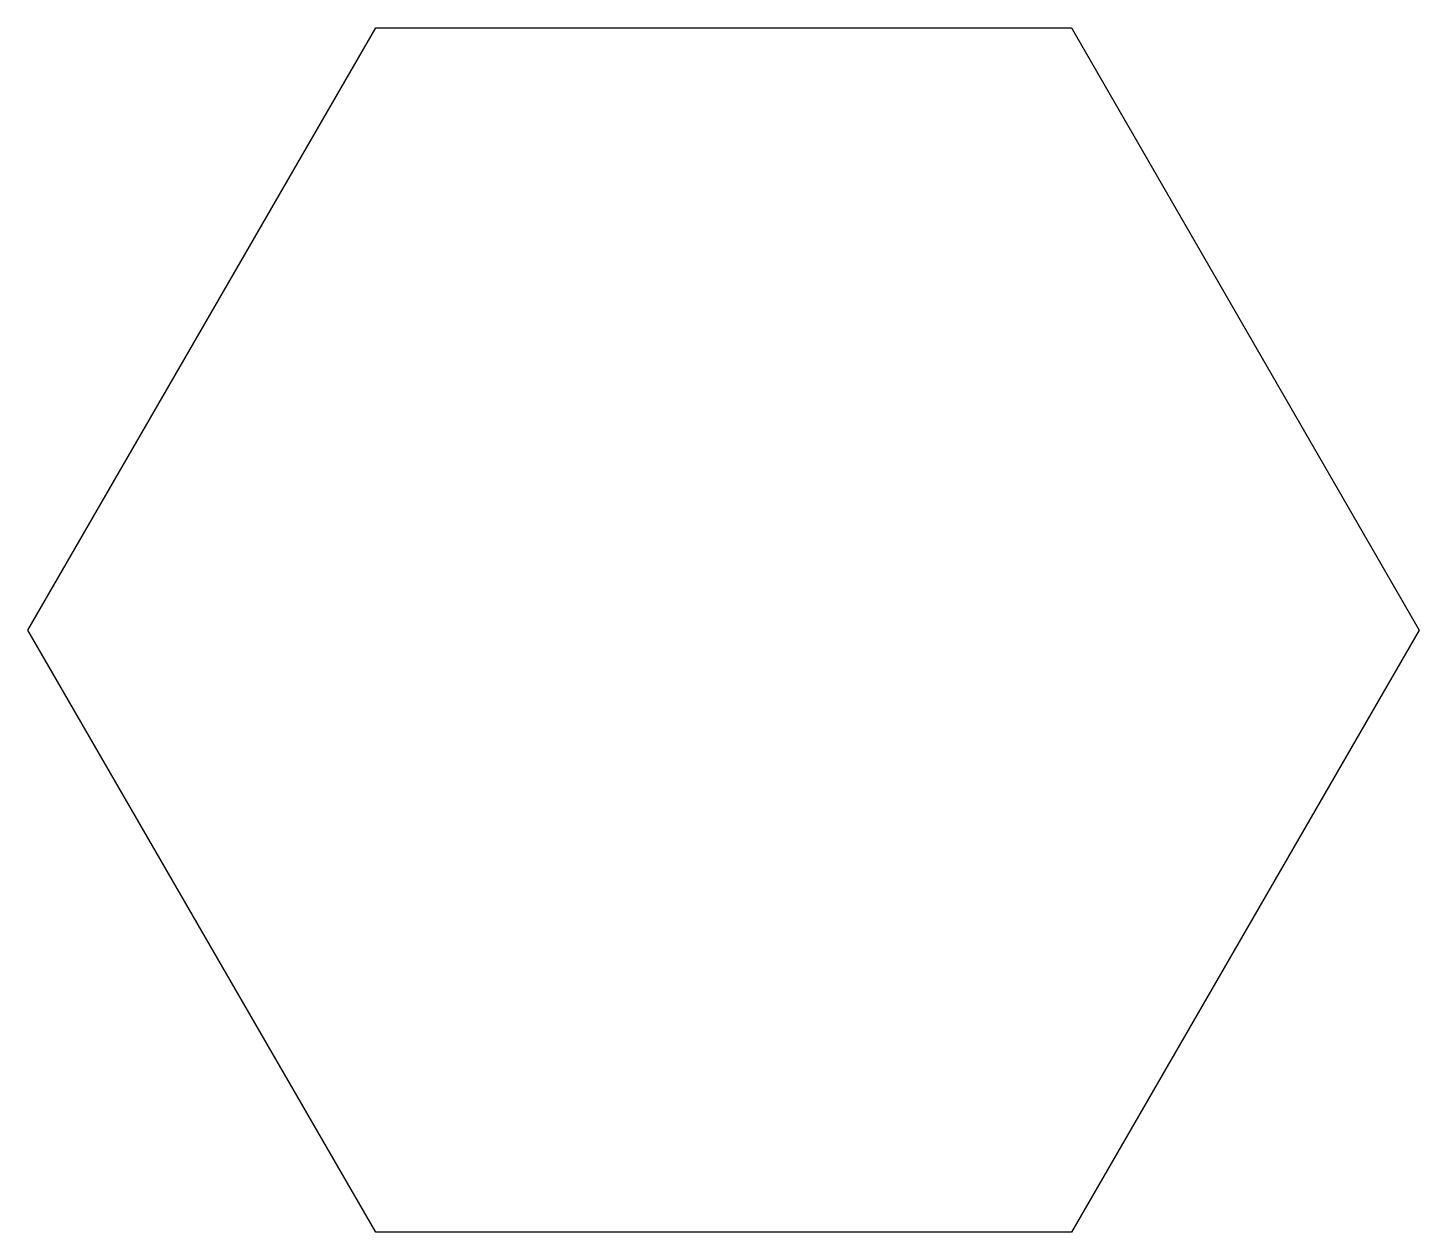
# Model space of a CAD drawing. Extents: x 1 to 23.5, y -20.6 to -1.1.
import ezdxf

# ---------------------------------------------------------------- set-up
doc = ezdxf.new("R2010")
doc.units = 0
doc.layers.add('LAYER_1', color=7, linetype='CONTINUOUS')

# ---------------------------------------------------------------- blocks, each defined once
blk = doc.blocks.new('BLOCK_2')
at = {"layer": 'LAYER_1', "color": 250}
blk.add_lwpolyline([(23.489, -10.89), (17.864, -20.632), (6.614, -20.632), (0.989, -10.89), (6.614, -1.147), (17.864, -1.147), (23.489, -10.89)], dxfattribs=at)

msp = doc.modelspace()

# ---------------------------------------------------------------- block references
at = {"layer": 'LAYER_1'}
msp.add_blockref('BLOCK_2', (0, 0), dxfattribs=at)

doc.saveas('drawing.dxf')
